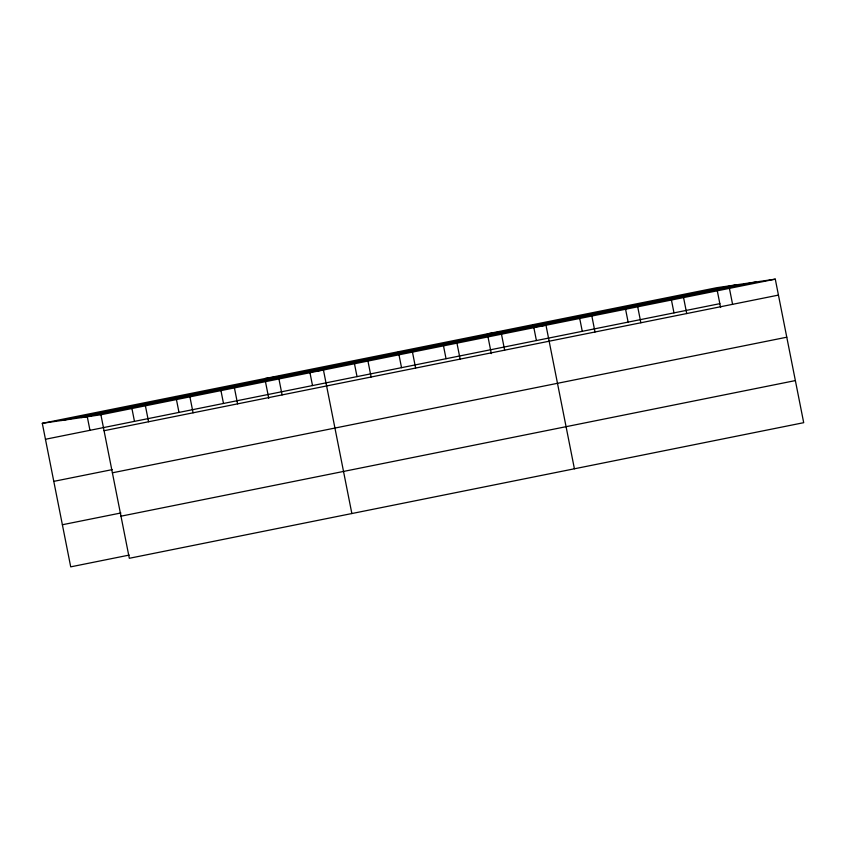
<?xml version="1.0" encoding="UTF-8"?>
<svg xmlns="http://www.w3.org/2000/svg" width="846" height="846" viewBox="0 0 846 846"><rect width="100%" height="100%" fill="white"/><g stroke="black" fill="none" stroke-linecap="round" stroke-linejoin="round"><path stroke-width="1.27" d="M42.3 423.317L716.678 287.714L775.285 279.148L803.7 422.683L129.322 558.286L100.896 414.762L42.3 423.317L70.715 566.852L129.216 555.082M61.642 420.494L736.02 284.891M81.565 417.586L755.943 281.982M100.896 414.762L775.285 279.148M45.462 439.264L719.84 303.661M104.058 430.709L778.436 295.106M53.795 481.363L112.296 469.604M112.391 472.808L786.78 337.205M62.382 524.742L120.883 512.983M120.978 516.187L795.367 380.584M729.421 288.37L732.583 304.327M717.165 290.167L720.602 307.489M683.568 297.591L686.719 313.549M671.312 299.389L673.987 312.883M637.704 306.812L640.866 322.77M625.448 308.61L628.123 322.104M591.851 316.034L595.002 331.992M579.595 317.832L582.27 331.325M574.413 468.79L545.987 325.255L487.391 333.821L491.304 353.596M533.255 324.6L536.406 340.547M501.477 334.212L504.639 350.159M456.967 343.159L460.129 359.106M443.367 345.221L446.043 358.715M412.467 352.105L415.619 368.063M398.371 351.714L401.533 367.672M367.957 361.062L371.108 377.009M354.347 363.124L357.023 376.618M351.862 513.543L323.447 370.009L264.851 378.564L268.764 398.35M309.837 372.071L312.512 385.565M278.937 378.955L282.088 394.913M234.427 387.912L237.589 403.859M220.827 389.974L223.492 403.468M189.916 396.859L193.078 412.806M175.831 396.467L178.982 412.414M145.406 405.805L148.568 421.763M131.807 407.867L134.472 421.371M87.297 416.824L89.972 430.318"/></g></svg>
